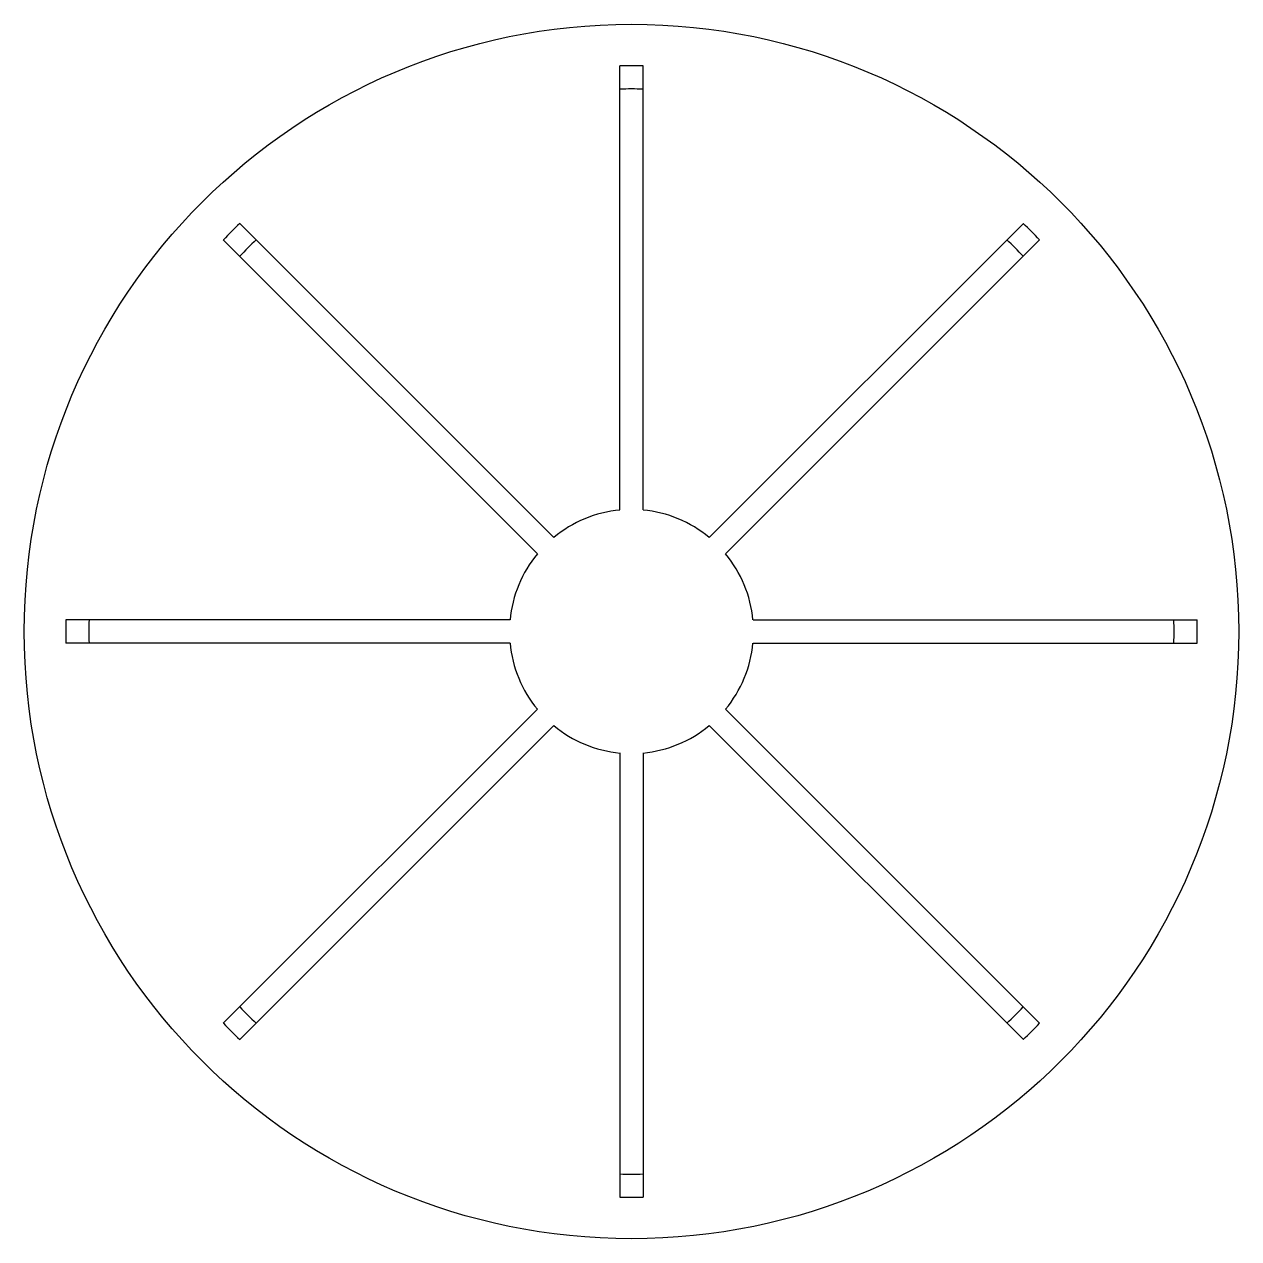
# Model space of a CAD drawing. Header units: millimetres. Extents: x 16.73 to 17.78, y 8 to 9.05.
import ezdxf

# ---------------------------------------------------------------- set-up
doc = ezdxf.new("R2010")
doc.units = ezdxf.units.MM
doc.header["$LTSCALE"] = 10

msp = doc.modelspace()

# ---------------------------------------------------------------- linework, layer by layer
for p, q in [((17.2423, 8.6323), (17.2423, 9.0163)), ((17.2623, 8.6323), (17.2623, 9.0163)), ((17.1851, 8.6086), (16.9136, 8.8801)), ((17.3195, 8.6086), (17.5911, 8.8801)), ((17.171, 8.5945), (16.8994, 8.866)), ((17.3337, 8.5945), (17.6052, 8.866)), ((17.1473, 8.5372), (16.7633, 8.5372)), ((17.3574, 8.5372), (17.7414, 8.5372)), ((17.1473, 8.5172), (16.7633, 8.5172)), ((17.3574, 8.5172), (17.7414, 8.5172)), ((17.171, 8.46), (16.8994, 8.1885)), ((17.3337, 8.46), (17.6052, 8.1885)), ((17.1851, 8.4459), (16.9136, 8.1744)), ((17.3195, 8.4459), (17.5911, 8.1744)), ((17.2423, 8.4222), (17.2423, 8.0382)), ((17.2623, 8.4222), (17.2623, 8.0382))]:
    msp.add_line(p, q)
msp.add_circle((17.2523, 8.5272), 0.525)
for radius, start, end in [(0.4891, 88.8283, 91.1717), (0.4691, 88.7784, 91.2216), (0.4891, 133.8283, 136.1717), (0.4891, 43.8283, 46.1717), (0.4691, 133.7784, 136.2216), (0.4691, 43.7784, 46.2216), (0.1055, 95.4374, 129.5626), (0.1055, 50.4374, 84.5626), (0.1055, 140.4374, 174.5626), (0.1055, 5.4374, 39.5626), (0.4891, 178.8283, 181.1717), (0.4691, 178.7784, 181.2216), (0.4691, 358.7784, 1.2216), (0.4891, 358.8283, 1.1717), (0.1055, 185.4374, 219.5626), (0.1055, 320.4374, 354.5626), (0.1055, 230.4374, 264.5626), (0.1055, 275.4374, 309.5626), (0.4691, 223.7784, 226.2216), (0.4691, 313.7784, 316.2216), (0.4891, 223.8283, 226.1717), (0.4891, 313.8283, 316.1717), (0.4691, 268.7784, 271.2216), (0.4891, 268.8283, 271.1717)]:
    msp.add_arc((17.2523, 8.5272), radius, start, end)

doc.saveas('drawing.dxf')
